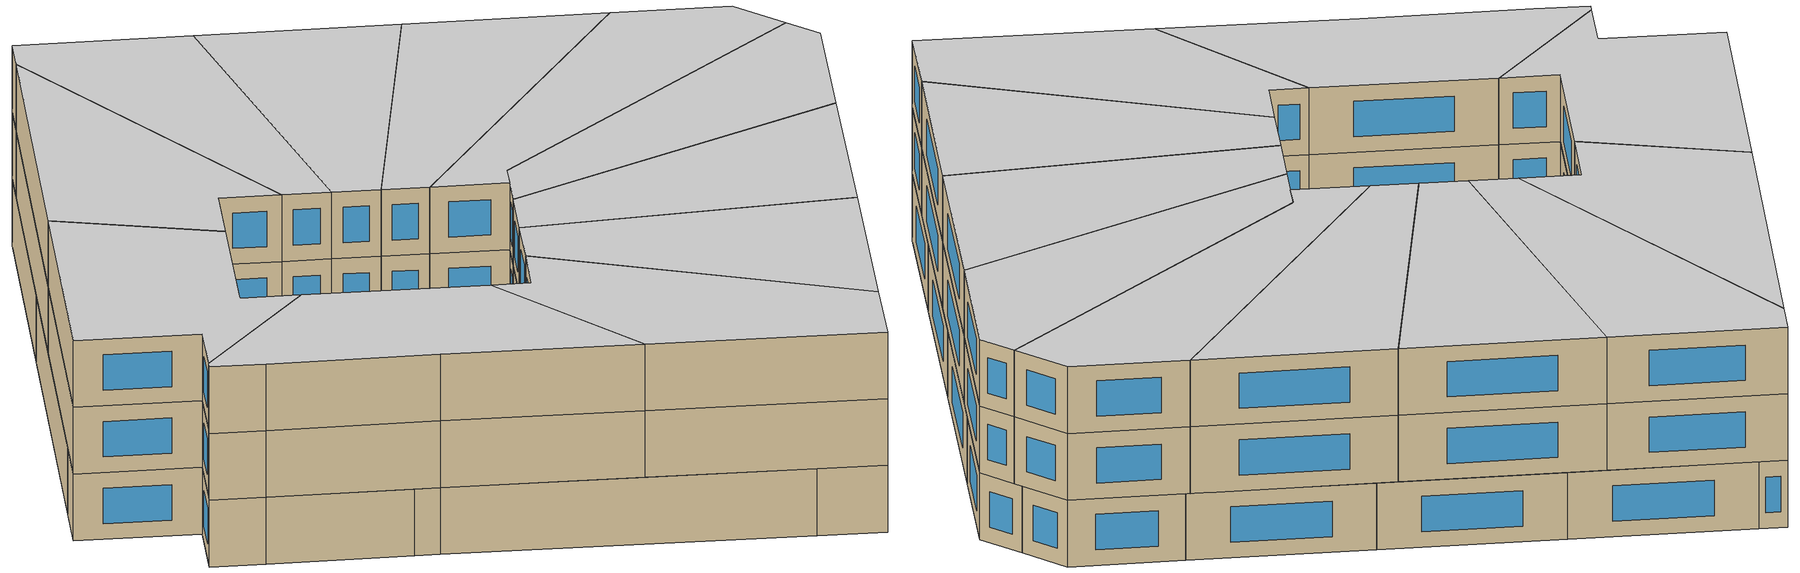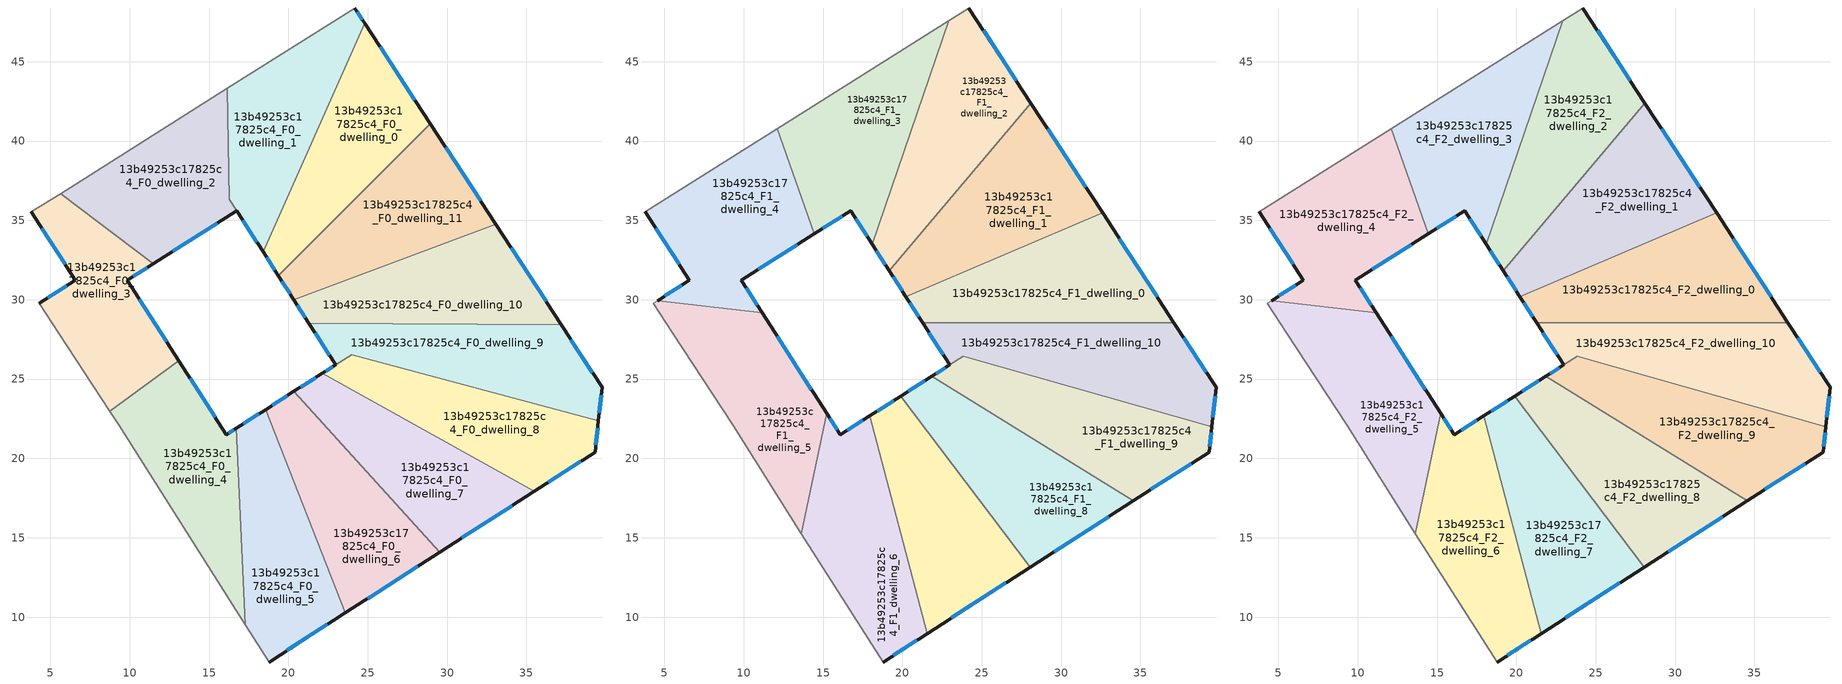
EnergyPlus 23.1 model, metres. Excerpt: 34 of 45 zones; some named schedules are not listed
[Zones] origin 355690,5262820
13b49253c17825c4_F0_dwelling_0
 floor ground (EU_floor_Construction): 24.82,47.43 28.95,41.09 19.37,31.51 18.4,33.02 z0
 wall outside (EU_wall_Construction): 18.4,33.02 19.37,31.51 / 28.95,41.09 24.82,47.43 z0:3
 wall to 13b49253c17825c4_F0_dwelling_1 (EU_wall_Construction): 24.82,47.43 18.4,33.02 z0:3
 wall to 13b49253c17825c4_F0_dwelling_11 (EU_wall_Construction): 19.37,31.51 28.95,41.09 z0:3
 window (EU_Window_Construction): 18.63,32.67 19.14,31.87 / 27.98,42.58 25.79,45.94 z0.7:2.3
13b49253c17825c4_F0_dwelling_1
 floor ground (EU_floor_Construction): 24.2,48.38 24.82,47.43 18.4,33.02 16.28,36.32 16.16,43.32 z0
 wall outside (EU_wall_Construction): 24.82,47.43 24.2,48.38 / 16.74,35.61 18.4,33.02 z0:3
 wall adiabatic (EU_wall_Construction): 24.2,48.38 16.16,43.32 z0:3
 wall to 13b49253c17825c4_F0_dwelling_2 (EU_wall_Construction): 16.16,43.32 16.28,36.32 16.74,35.61 z0:3
 window (EU_Window_Construction): 24.67,47.65 24.34,48.16 / 17.13,35 18.01,33.63 z0.7:2.3
13b49253c17825c4_F0_dwelling_10
 floor ground (EU_floor_Construction): 33.08,34.75 37.21,28.41 21.29,28.52 20.33,30.01 z0
 wall outside (EU_wall_Construction): 20.33,30.01 21.29,28.52 / 37.21,28.41 33.08,34.75 z0:3
 wall to 13b49253c17825c4_F0_dwelling_11 (EU_wall_Construction): 33.08,34.75 20.33,30.01 z0:3
 wall to 13b49253c17825c4_F0_dwelling_9 (EU_wall_Construction): 21.29,28.52 37.21,28.41 z0:3
 window (EU_Window_Construction): 20.56,29.66 21.07,28.87 / 36.24,29.9 34.05,33.26 z0.7:2.3
13b49253c17825c4_F0_dwelling_11
 floor ground (EU_floor_Construction): 28.95,41.09 33.08,34.75 20.33,30.01 19.37,31.51 z0
 wall outside (EU_wall_Construction): 19.37,31.51 20.33,30.01 / 33.08,34.75 28.95,41.09 z0:3
 window (EU_Window_Construction): 19.6,31.16 20.11,30.36 / 32.11,36.24 29.92,39.6 z0.7:2.3
13b49253c17825c4_F0_dwelling_2
 floor ground (EU_floor_Construction): 16.16,43.32 16.28,36.32 16.74,35.61 11.49,32.27 5.65,36.69 z0
 wall outside (EU_wall_Construction): 11.49,32.27 16.74,35.61 z0:3
 wall to 13b49253c17825c4_F0_dwelling_3 (EU_wall_Construction): 5.65,36.69 11.49,32.27 z0:3
 wall adiabatic (EU_wall_Construction): 16.16,43.32 5.65,36.69 z0:3
 window (EU_Window_Construction): 12.73,33.06 15.51,34.83 z0.7:2.3
13b49253c17825c4_F0_dwelling_3
 floor ground (EU_floor_Construction): 11.49,32.27 9.85,31.22 13.1,26.15 8.74,22.96 5.52,27.88 4.31,29.78 6.58,31.22 3.81,35.53 5.65,36.69 z0
 wall outside (EU_wall_Construction): 3.81,35.53 6.58,31.22 4.31,29.78 / 13.1,26.15 9.85,31.22 11.49,32.27 z0:3
 wall adiabatic (EU_wall_Construction): 5.65,36.69 3.81,35.53 / 4.31,29.78 5.52,27.88 8.74,22.96 z0:3
 wall to 13b49253c17825c4_F0_dwelling_4 (EU_wall_Construction): 8.74,22.96 13.1,26.15 z0:3
 window (EU_Window_Construction): 4.46,34.52 5.93,32.24 / 10.23,31.47 11.11,32.02 / 12.34,27.34 10.61,30.03 / 6.04,30.89 4.84,30.12 z0.7:2.3
13b49253c17825c4_F0_dwelling_4
 floor ground (EU_floor_Construction): 13.1,26.15 16.09,21.49 16.72,21.9 17.29,9.51 9.3,22.11 8.74,22.96 z0
 wall outside (EU_wall_Construction): 16.72,21.9 16.09,21.49 13.1,26.15 z0:3
 wall to 13b49253c17825c4_F0_dwelling_5 (EU_wall_Construction): 17.29,9.51 16.72,21.9 z0:3
 wall adiabatic (EU_wall_Construction): 8.74,22.96 9.3,22.11 17.29,9.51 z0:3
 window (EU_Window_Construction): 15.39,22.59 13.8,25.05 / 16.57,21.8 16.24,21.59 z0.7:2.3
13b49253c17825c4_F0_dwelling_5
 floor ground (EU_floor_Construction): 18.57,23.08 23.6,10.27 18.78,7.17 17.29,9.51 16.72,21.9 z0
 wall outside (EU_wall_Construction): 18.57,23.08 16.72,21.9 / 18.78,7.17 23.6,10.27 z0:3
 wall to 13b49253c17825c4_F0_dwelling_6 (EU_wall_Construction): 23.6,10.27 18.57,23.08 z0:3
 wall adiabatic (EU_wall_Construction): 17.29,9.51 18.78,7.17 z0:3
 window (EU_Window_Construction): 18.13,22.8 17.15,22.17 / 19.91,7.9 22.46,9.55 z0.7:2.3
13b49253c17825c4_F0_dwelling_6
 floor ground (EU_floor_Construction): 20.35,24.22 29.54,14.1 23.6,10.27 18.57,23.08 z0
 wall outside (EU_wall_Construction): 20.35,24.22 18.57,23.08 / 23.6,10.27 29.54,14.1 z0:3
 wall to 13b49253c17825c4_F0_dwelling_7 (EU_wall_Construction): 29.54,14.1 20.35,24.22 z0:3
 window (EU_Window_Construction): 19.93,23.95 18.98,23.34 / 24.99,11.17 28.14,13.2 z0.7:2.3
13b49253c17825c4_F0_dwelling_7
 floor ground (EU_floor_Construction): 35.49,17.93 29.54,14.1 20.35,24.22 22.15,25.36 z0
 wall outside (EU_wall_Construction): 22.15,25.36 20.35,24.22 / 29.54,14.1 35.49,17.93 z0:3
 wall to 13b49253c17825c4_F0_dwelling_8 (EU_wall_Construction): 35.49,17.93 22.15,25.36 z0:3
 window (EU_Window_Construction): 21.72,25.09 20.77,24.49 / 30.94,15 34.09,17.03 z0.7:2.3
13b49253c17825c4_F0_dwelling_8
 floor ground (EU_floor_Construction): 39.53,22.38 39.32,20.4 35.49,17.93 22.15,25.36 22.98,25.9 23.98,26.53 z0
 wall outside (EU_wall_Construction): 35.49,17.93 39.32,20.4 39.53,22.38 / 22.98,25.9 22.15,25.36 z0:3
 wall to 13b49253c17825c4_F0_dwelling_9 (EU_wall_Construction): 23.98,26.53 22.98,25.9 / 39.53,22.38 23.99,26.53 z0:3
 window (EU_Window_Construction): 39.37,20.86 39.48,21.92 / 36.39,18.51 38.42,19.82 / 22.78,25.77 22.34,25.49 z0.7:2.3
13b49253c17825c4_F0_dwelling_9
 floor ground (EU_floor_Construction): 37.21,28.41 39.76,24.49 39.53,22.38 23.98,26.53 22.98,25.9 21.29,28.52 z0
 wall outside (EU_wall_Construction): 21.29,28.52 22.98,25.9 / 39.53,22.38 39.76,24.49 37.21,28.41 z0:3
 window (EU_Window_Construction): 21.69,27.9 22.58,26.51 / 39.16,25.41 37.81,27.49 / 39.59,22.88 39.71,23.99 z0.7:2.3
13b49253c17825c4_F1_dwelling_0
 floor to 13b49253c17825c4_F0_dwelling_10 (EU_floor_Construction): 33.08,34.75 37.11,28.55 21.27,28.55 20.33,30.01 z3
 floor to 13b49253c17825c4_F0_dwelling_11 (EU_floor_Construction): 32.61,35.47 33.08,34.75 20.33,30.01 20.22,30.18 z3
 wall outside (EU_wall_Construction): 20.22,30.18 21.27,28.55 / 37.11,28.55 32.61,35.47 z3:6
 wall to 13b49253c17825c4_F1_dwelling_1 (EU_wall_Construction): 32.61,35.47 20.22,30.18 z3:6
 wall to 13b49253c17825c4_F1_dwelling_10 (EU_wall_Construction): 21.27,28.55 37.11,28.55 z3:6
 window (EU_Window_Construction): 20.47,29.8 21.02,28.94 / 36.06,30.18 33.67,33.84 z3.7:5.3
13b49253c17825c4_F1_dwelling_1
 floor to 13b49253c17825c4_F0_dwelling_11 (EU_floor_Construction): 28.95,41.09 32.61,35.47 20.22,30.18 19.37,31.51 z3
 floor to 13b49253c17825c4_F0_dwelling_0 (EU_floor_Construction): 28.1,42.38 28.95,41.09 19.37,31.51 19.17,31.82 z3
 wall outside (EU_wall_Construction): 19.17,31.82 20.22,30.18 / 32.61,35.47 28.1,42.38 z3:6
 wall to 13b49253c17825c4_F1_dwelling_2 (EU_wall_Construction): 28.1,42.38 19.17,31.82 z3:6
 window (EU_Window_Construction): 19.42,31.43 19.98,30.57 / 31.55,37.09 29.16,40.76 z3.7:5.3
13b49253c17825c4_F1_dwelling_10
 floor to 13b49253c17825c4_F0_dwelling_9 (EU_floor_Construction): 37.21,28.41 39.76,24.49 39.53,22.38 23.98,26.53 22.98,25.9 21.29,28.52 z3
 floor to 13b49253c17825c4_F0_dwelling_10 (EU_floor_Construction): 37.11,28.55 37.21,28.41 21.29,28.52 21.27,28.55 z3
 floor to 13b49253c17825c4_F0_dwelling_8 (EU_floor_Construction): 39.53,22.38 39.49,22 23.85,26.44 23.99,26.53 z3
 wall outside (EU_wall_Construction): 21.27,28.55 22.98,25.89 / 39.49,22 39.76,24.49 37.11,28.55 z3:6
 wall to 13b49253c17825c4_F1_dwelling_9 (EU_wall_Construction): 22.98,25.89 23.84,26.45 / 23.84,26.44 39.49,22 z3:6
 window (EU_Window_Construction): 21.67,27.93 22.58,26.52 / 39.14,25.44 37.74,27.6 / 39.56,22.58 39.7,23.9 z3.7:5.3
13b49253c17825c4_F1_dwelling_2
 floor to 13b49253c17825c4_F0_dwelling_0 (EU_floor_Construction): 24.82,47.43 28.1,42.38 19.17,31.82 18.4,33.02 z3
 floor to 13b49253c17825c4_F0_dwelling_1 (EU_floor_Construction): 24.2,48.38 24.82,47.43 18.4,33.02 18.1,33.49 22.91,47.57 z3
 wall outside (EU_wall_Construction): 18.1,33.49 19.17,31.82 / 28.1,42.38 24.2,48.38 z3:6
 wall to 13b49253c17825c4_F1_dwelling_3 (EU_wall_Construction): 22.91,47.57 18.1,33.49 z3:6
 wall adiabatic (EU_wall_Construction): 24.2,48.38 22.91,47.57 z3:6
 window (EU_Window_Construction): 18.35,33.1 18.92,32.21 / 27.19,43.79 25.11,46.97 z3.7:5.3
13b49253c17825c4_F1_dwelling_3
 floor to 13b49253c17825c4_F0_dwelling_1 (EU_floor_Construction): 22.91,47.57 18.1,33.49 16.28,36.32 16.16,43.32 z3
 floor to 13b49253c17825c4_F0_dwelling_2 (EU_floor_Construction): 16.16,43.32 16.28,36.32 16.74,35.61 14.44,34.15 12.11,40.76 z3
 wall outside (EU_wall_Construction): 14.44,34.15 16.74,35.61 18.1,33.49 z3:6
 wall to 13b49253c17825c4_F1_dwelling_4 (EU_wall_Construction): 12.1,40.76 14.44,34.15 z3:6
 wall adiabatic (EU_wall_Construction): 22.91,47.57 12.1,40.76 z3:6
 window (EU_Window_Construction): 17.06,35.11 17.78,33.99 / 14.98,34.49 16.2,35.27 z3.7:5.3
13b49253c17825c4_F1_dwelling_4
 floor to 13b49253c17825c4_F0_dwelling_2 (EU_floor_Construction): 12.1,40.76 14.44,34.15 11.49,32.27 5.65,36.69 z3
 floor to 13b49253c17825c4_F0_dwelling_3 (EU_floor_Construction): 11.49,32.27 9.85,31.22 11.16,29.17 4.57,29.94 6.58,31.22 3.81,35.53 5.65,36.69 z3
 wall outside (EU_wall_Construction): 11.16,29.17 9.85,31.22 14.44,34.15 / 3.81,35.53 6.58,31.22 4.57,29.94 z3:6
 wall adiabatic (EU_wall_Construction): 12.1,40.76 3.81,35.53 z3:6
 wall to 13b49253c17825c4_F1_dwelling_5 (EU_wall_Construction): 4.57,29.94 11.16,29.17 z3:6
 window (EU_Window_Construction): 10.93,31.91 13.36,33.46 / 10.85,29.65 10.16,30.74 / 6.11,30.92 5.04,30.24 / 4.46,34.52 5.93,32.24 z3.7:5.3
13b49253c17825c4_F1_dwelling_5
 floor to 13b49253c17825c4_F0_dwelling_3 (EU_floor_Construction): 11.16,29.17 13.1,26.15 8.74,22.97 5.52,27.88 4.31,29.78 4.57,29.94 z3
 floor to 13b49253c17825c4_F0_dwelling_4 (EU_floor_Construction): 13.1,26.15 15.22,22.85 13.64,15.27 9.3,22.11 8.74,22.97 z3
 wall outside (EU_wall_Construction): 15.22,22.85 11.16,29.17 z3:6
 wall to 13b49253c17825c4_F1_dwelling_6 (EU_wall_Construction): 13.64,15.27 15.22,22.85 z3:6
 wall adiabatic (EU_wall_Construction): 4.57,29.94 4.31,29.78 5.52,27.88 9.3,22.11 13.64,15.27 z3:6
 window (EU_Window_Construction): 14.27,24.33 12.12,27.69 z3.7:5.3
13b49253c17825c4_F1_dwelling_6
 floor to 13b49253c17825c4_F0_dwelling_4 (EU_floor_Construction): 16.72,21.9 17.29,9.51 13.64,15.27 15.22,22.85 16.09,21.49 z3
 floor to 13b49253c17825c4_F0_dwelling_5 (EU_floor_Construction): 17.96,22.69 21.57,8.97 18.78,7.17 17.29,9.51 16.72,21.9 z3
 wall outside (EU_wall_Construction): 17.96,22.69 16.09,21.49 15.22,22.85 / 18.78,7.17 21.57,8.97 z3:6
 wall to 13b49253c17825c4_F1_dwelling_7 (EU_wall_Construction): 21.57,8.97 17.96,22.69 z3:6
 wall adiabatic (EU_wall_Construction): 13.64,15.27 18.78,7.17 z3:6
 window (EU_Window_Construction): 15.88,21.81 15.42,22.53 / 17.52,22.41 16.53,21.77 / 19.43,7.59 20.91,8.54 z3.7:5.3
13b49253c17825c4_F1_dwelling_7
 floor to 13b49253c17825c4_F0_dwelling_6 (EU_floor_Construction): 19.9,23.93 28.05,13.14 23.6,10.27 18.57,23.08 z3
 floor to 13b49253c17825c4_F0_dwelling_5 (EU_floor_Construction): 18.57,23.08 23.6,10.27 21.57,8.97 17.96,22.69 z3
 wall outside (EU_wall_Construction): 19.9,23.93 17.96,22.69 / 21.57,8.97 28.05,13.14 z3:6
 wall to 13b49253c17825c4_F1_dwelling_8 (EU_wall_Construction): 28.05,13.14 19.9,23.93 z3:6
 window (EU_Window_Construction): 19.45,23.64 18.41,22.98 / 23.09,9.95 26.53,12.16 z3.7:5.3
13b49253c17825c4_F1_dwelling_8
 floor to 13b49253c17825c4_F0_dwelling_7 (EU_floor_Construction): 34.54,17.32 29.54,14.1 20.35,24.22 21.86,25.18 z3
 floor to 13b49253c17825c4_F0_dwelling_6 (EU_floor_Construction): 20.35,24.22 29.54,14.1 28.05,13.14 19.9,23.93 z3
 wall outside (EU_wall_Construction): 21.86,25.18 19.9,23.93 / 28.05,13.14 34.54,17.32 z3:6
 wall to 13b49253c17825c4_F1_dwelling_9 (EU_wall_Construction): 34.54,17.32 21.86,25.18 z3:6
 window (EU_Window_Construction): 21.4,24.89 20.36,24.22 / 29.57,14.12 33.02,16.34 z3.7:5.3
13b49253c17825c4_F1_dwelling_9
 floor to 13b49253c17825c4_F0_dwelling_7 (EU_floor_Construction): 35.49,17.93 34.54,17.32 21.86,25.18 22.15,25.36 z3
 floor to 13b49253c17825c4_F0_dwelling_8 (EU_floor_Construction): 39.49,22 39.32,20.4 35.49,17.93 22.15,25.36 22.17,25.38 22.97,25.89 23.72,26.37 23.84,26.44 z3
 wall outside (EU_wall_Construction): 34.54,17.32 39.32,20.4 39.49,22 / 22.97,25.89 21.86,25.18 z3:6
 window (EU_Window_Construction): 39.36,20.77 39.45,21.62 / 35.66,18.04 38.2,19.67 / 22.71,25.72 22.12,25.35 z3.7:5.3
13b49253c17825c4_F2_dwelling_0
 floor to 13b49253c17825c4_F1_dwelling_0 (EU_floor_Construction): 32.61,35.47 37.11,28.55 21.27,28.55 20.22,30.18 z6
 wall outside (EU_wall_Construction): 20.22,30.18 21.27,28.55 / 37.11,28.55 32.61,35.47 z6:9
 wall to 13b49253c17825c4_F2_dwelling_1 (EU_wall_Construction): 32.61,35.47 20.22,30.18 z6:9
 wall to 13b49253c17825c4_F2_dwelling_10 (EU_wall_Construction): 21.27,28.55 37.11,28.55 z6:9
 window (EU_Window_Construction): 20.47,29.8 21.02,28.94 / 36.06,30.18 33.67,33.84 z6.7:8.3
 ceiling to 13b49253c17825c4_F3_dwelling_0 (EU_floor_Construction): 37.11,28.55 32.61,35.47 20.22,30.18 21.27,28.55 z9
13b49253c17825c4_F2_dwelling_1
 floor to 13b49253c17825c4_F1_dwelling_1 (EU_floor_Construction): 28.1,42.38 32.61,35.47 20.22,30.18 19.17,31.82 z6
 wall outside (EU_wall_Construction): 19.17,31.82 20.22,30.18 / 32.61,35.47 28.1,42.38 z6:9
 wall to 13b49253c17825c4_F2_dwelling_2 (EU_wall_Construction): 28.1,42.38 19.17,31.82 z6:9
 window (EU_Window_Construction): 19.42,31.43 19.98,30.57 / 31.55,37.09 29.16,40.76 z6.7:8.3
 ceiling to 13b49253c17825c4_F3_dwelling_1 (EU_floor_Construction): 32.61,35.47 28.1,42.38 19.17,31.82 20.22,30.18 z9
13b49253c17825c4_F2_dwelling_10
 floor to 13b49253c17825c4_F1_dwelling_10 (EU_floor_Construction): 37.11,28.55 39.76,24.49 39.49,22 23.84,26.45 22.98,25.89 21.27,28.55 z6
 wall outside (EU_wall_Construction): 21.27,28.55 22.98,25.89 / 39.49,22 39.76,24.49 37.11,28.55 z6:9
 wall to 13b49253c17825c4_F2_dwelling_9 (EU_wall_Construction): 22.98,25.89 23.84,26.45 / 23.84,26.44 39.49,22 z6:9
 window (EU_Window_Construction): 21.67,27.93 22.58,26.52 / 39.14,25.44 37.74,27.6 / 39.56,22.58 39.7,23.9 z6.7:8.3
 ceiling to 13b49253c17825c4_F3_dwelling_10 (EU_floor_Construction): 39.49,22 39.76,24.49 37.11,28.55 21.27,28.55 22.98,25.89 23.84,26.45 z9
13b49253c17825c4_F2_dwelling_2
 floor to 13b49253c17825c4_F1_dwelling_2 (EU_floor_Construction): 24.2,48.38 28.1,42.38 19.17,31.82 18.1,33.49 22.91,47.57 z6
 wall outside (EU_wall_Construction): 18.1,33.49 19.17,31.82 / 28.1,42.38 24.2,48.38 z6:9
 wall to 13b49253c17825c4_F2_dwelling_3 (EU_wall_Construction): 22.91,47.57 18.1,33.49 z6:9
 wall adiabatic (EU_wall_Construction): 24.2,48.38 22.91,47.57 z6:9
 window (EU_Window_Construction): 18.35,33.1 18.92,32.21 / 27.19,43.79 25.11,46.97 z6.7:8.3
 ceiling to 13b49253c17825c4_F3_dwelling_2 (EU_floor_Construction): 19.17,31.82 28.1,42.38 24.2,48.38 22.91,47.57 18.1,33.49 z9
13b49253c17825c4_F2_dwelling_3
 floor to 13b49253c17825c4_F1_dwelling_3 (EU_floor_Construction): 22.91,47.57 18.1,33.49 16.74,35.61 14.44,34.15 12.1,40.76 z6
 wall outside (EU_wall_Construction): 14.44,34.15 16.74,35.61 18.1,33.49 z6:9
 wall to 13b49253c17825c4_F2_dwelling_4 (EU_wall_Construction): 12.1,40.76 14.44,34.15 z6:9
 wall adiabatic (EU_wall_Construction): 22.91,47.57 12.1,40.76 z6:9
 window (EU_Window_Construction): 17.06,35.11 17.78,33.99 / 14.98,34.49 16.2,35.27 z6.7:8.3
 ceiling to 13b49253c17825c4_F3_dwelling_3 (EU_floor_Construction): 18.1,33.49 22.91,47.57 12.1,40.76 14.44,34.15 16.74,35.61 z9
13b49253c17825c4_F2_dwelling_4
 floor to 13b49253c17825c4_F1_dwelling_4 (EU_floor_Construction): 12.1,40.76 14.44,34.15 9.85,31.22 11.16,29.17 4.57,29.94 6.58,31.22 3.81,35.53 z6
 wall outside (EU_wall_Construction): 11.16,29.17 9.85,31.22 14.44,34.15 / 3.81,35.53 6.58,31.22 4.57,29.94 z6:9
 wall adiabatic (EU_wall_Construction): 12.1,40.76 3.81,35.53 z6:9
 wall to 13b49253c17825c4_F2_dwelling_5 (EU_wall_Construction): 4.57,29.94 11.16,29.17 z6:9
 window (EU_Window_Construction): 10.93,31.91 13.36,33.46 / 10.85,29.65 10.16,30.74 / 6.11,30.92 5.04,30.24 / 4.46,34.52 5.93,32.24 z6.7:8.3
 ceiling to 13b49253c17825c4_F3_dwelling_4 (EU_floor_Construction): 11.16,29.17 9.85,31.22 14.44,34.15 12.1,40.76 3.81,35.53 6.58,31.22 4.57,29.94 z9
13b49253c17825c4_F2_dwelling_5
 floor to 13b49253c17825c4_F1_dwelling_5 (EU_floor_Construction): 11.16,29.17 15.22,22.85 13.64,15.27 9.3,22.11 5.52,27.88 4.31,29.78 4.57,29.94 z6
 wall outside (EU_wall_Construction): 15.22,22.85 11.16,29.17 z6:9
 wall to 13b49253c17825c4_F2_dwelling_6 (EU_wall_Construction): 13.64,15.27 15.22,22.85 z6:9
 wall adiabatic (EU_wall_Construction): 4.57,29.94 4.31,29.78 5.52,27.88 9.3,22.11 13.64,15.27 z6:9
 window (EU_Window_Construction): 14.27,24.33 12.12,27.69 z6.7:8.3
 ceiling to 13b49253c17825c4_F3_dwelling_5 (EU_floor_Construction): 13.64,15.27 15.22,22.85 11.16,29.17 4.57,29.94 4.31,29.78 5.52,27.88 9.3,22.11 z9
13b49253c17825c4_F2_dwelling_6
 floor to 13b49253c17825c4_F1_dwelling_6 (EU_floor_Construction): 17.96,22.69 21.57,8.97 18.78,7.17 13.64,15.27 15.22,22.85 16.09,21.49 z6
 wall outside (EU_wall_Construction): 17.96,22.69 16.09,21.49 15.22,22.85 / 18.78,7.17 21.57,8.97 z6:9
 wall to 13b49253c17825c4_F2_dwelling_7 (EU_wall_Construction): 21.57,8.97 17.96,22.69 z6:9
 wall adiabatic (EU_wall_Construction): 13.64,15.27 18.78,7.17 z6:9
 window (EU_Window_Construction): 15.88,21.81 15.42,22.53 / 17.52,22.41 16.53,21.77 / 19.43,7.59 20.91,8.54 z6.7:8.3
 ceiling to 13b49253c17825c4_F3_dwelling_6 (EU_floor_Construction): 21.57,8.97 17.96,22.69 16.09,21.49 15.22,22.85 13.64,15.27 18.78,7.17 z9
13b49253c17825c4_F2_dwelling_7
 floor to 13b49253c17825c4_F1_dwelling_7 (EU_floor_Construction): 19.9,23.93 28.05,13.14 21.57,8.97 17.96,22.69 z6
 wall outside (EU_wall_Construction): 19.9,23.93 17.96,22.69 / 21.57,8.97 28.05,13.14 z6:9
 wall to 13b49253c17825c4_F2_dwelling_8 (EU_wall_Construction): 28.05,13.14 19.9,23.93 z6:9
 window (EU_Window_Construction): 19.45,23.64 18.41,22.98 / 23.09,9.95 26.53,12.16 z6.7:8.3
 ceiling to 13b49253c17825c4_F3_dwelling_7 (EU_floor_Construction): 28.05,13.14 19.9,23.93 17.96,22.69 21.57,8.97 z9
13b49253c17825c4_F2_dwelling_8
 floor to 13b49253c17825c4_F1_dwelling_8 (EU_floor_Construction): 34.54,17.32 28.05,13.14 19.9,23.93 21.86,25.18 z6
 wall outside (EU_wall_Construction): 21.86,25.18 19.9,23.93 / 28.05,13.14 34.54,17.32 z6:9
 wall to 13b49253c17825c4_F2_dwelling_9 (EU_wall_Construction): 34.54,17.32 21.86,25.18 z6:9
 window (EU_Window_Construction): 21.4,24.89 20.36,24.22 / 29.57,14.12 33.02,16.34 z6.7:8.3
 ceiling to 13b49253c17825c4_F3_dwelling_8 (EU_floor_Construction): 34.54,17.32 21.86,25.18 19.9,23.93 28.05,13.14 z9
13b49253c17825c4_F2_dwelling_9
 floor to 13b49253c17825c4_F1_dwelling_9 (EU_floor_Construction): 39.49,22 39.32,20.4 34.54,17.32 21.86,25.18 22.98,25.89 23.84,26.44 z6
 wall outside (EU_wall_Construction): 34.54,17.32 39.32,20.4 39.49,22 / 22.97,25.89 21.86,25.18 z6:9
 window (EU_Window_Construction): 39.36,20.77 39.45,21.62 / 35.66,18.04 38.2,19.67 / 22.71,25.72 22.12,25.35 z6.7:8.3
 ceiling to 13b49253c17825c4_F3_dwelling_9 (EU_floor_Construction): 39.32,20.4 39.49,22 23.84,26.44 22.98,25.89 21.86,25.18 34.54,17.32 z9
[Building]
EU S2 Campaign: North Axis=0; Terrain=City; Solar Distribution=FullExterior
[Site:Location]
Budapest.Ferenc.Liszt.Intl.AP: Latitude=47.437; Longitude=19.256; Time Zone=1; Elevation=185
[SizingPeriod:WeatherFileDays]
AnnualSizingPeriod: Begin Month=1; Begin Day of Month=1; End Month=12; End Day of Month=31; Day of Week for Start Day=Monday; Use Weather File Daylight Saving Period=No; Use Weather File Rain and Snow Indicators=No
[MATERIAL]
EU_InternalMass_Material: Roughness=MediumRough; Thickness=0.1; Conductivity=1; Density=1800; Specific Heat=900; Thermal Absorptance=0.9; Solar Absorptance=0.7; Visible Absorptance=0.7
[MATERIAL:NOMASS] Roughness=MediumRough; Thermal Absorptance=0.9; Solar Absorptance=0.7; Visible Absorptance=0.7
Name | Thermal Resistance
EU_wall_NoMass | 0.832559
EU_floor_NoMass | 0.872794
[WINDOWMATERIAL:SIMPLEGLAZINGSYSTEM]
EU_Window_SimpleGlazing: UFactor=2.79869; Solar Heat Gain Coefficient=0.75; Visible Transmittance=0.75
[CONSTRUCTION]
EU_wall_Construction: EU_wall_NoMass
EU_floor_Construction: EU_floor_NoMass
EU_Window_Construction: EU_Window_SimpleGlazing
EU_InternalMass_Construction: EU_InternalMass_Material
[ZONE] Type=1; Multiplier=1; Ceiling Height=autocalculate; Floor Area=autocalculate; Part of Total Floor Area=Yes
Name | Volume
13b49253c17825c4_F0_dwelling_0 | 185.927
13b49253c17825c4_F1_dwelling_0; 13b49253c17825c4_F2_dwelling_0; 13b49253c17825c4_F1_dwelling_7; 13b49253c17825c4_F2_dwelling_7 | 202.811
13b49253c17825c4_F0_dwelling_1 | 185.258
13b49253c17825c4_F1_dwelling_1; 13b49253c17825c4_F2_dwelling_1 | 202.842
13b49253c17825c4_F0_dwelling_10 | 185.922
13b49253c17825c4_F1_dwelling_10; 13b49253c17825c4_F2_dwelling_10 | 204.605
13b49253c17825c4_F0_dwelling_11 | 185.91
13b49253c17825c4_F0_dwelling_2 | 186.583
13b49253c17825c4_F1_dwelling_2; 13b49253c17825c4_F2_dwelling_2 | 202.789
13b49253c17825c4_F0_dwelling_3 | 185.919
13b49253c17825c4_F1_dwelling_3; 13b49253c17825c4_F2_dwelling_3 | 202.84
13b49253c17825c4_F0_dwelling_4 | 185.928
13b49253c17825c4_F1_dwelling_4; 13b49253c17825c4_F2_dwelling_4 | 202.809
13b49253c17825c4_F0_dwelling_5 | 185.916
13b49253c17825c4_F1_dwelling_5; 13b49253c17825c4_F2_dwelling_5 | 202.829
13b49253c17825c4_F0_dwelling_6 | 185.885
13b49253c17825c4_F1_dwelling_6; 13b49253c17825c4_F2_dwelling_6 | 202.822
13b49253c17825c4_F0_dwelling_7 | 185.938
13b49253c17825c4_F0_dwelling_8 | 183.573
13b49253c17825c4_F1_dwelling_8; 13b49253c17825c4_F2_dwelling_8 | 202.82
13b49253c17825c4_F0_dwelling_9 | 188.236
13b49253c17825c4_F1_dwelling_9 | 201.002
13b49253c17825c4_F2_dwelling_9 | 201.003
[INTERNALMASS] Construction=EU_InternalMass_Construction
Name | Zone or ZoneList | Surface Area
13b49253c17825c4_F0_dwelling_0_EU_InternalMass | 13b49253c17825c4_F0_dwelling_0 | 61.9758
13b49253c17825c4_F0_dwelling_1_EU_InternalMass | 13b49253c17825c4_F0_dwelling_1 | 61.7518
13b49253c17825c4_F0_dwelling_2_EU_InternalMass | 13b49253c17825c4_F0_dwelling_2 | 62.1954
13b49253c17825c4_F0_dwelling_3_EU_InternalMass | 13b49253c17825c4_F0_dwelling_3 | 61.9731
13b49253c17825c4_F0_dwelling_4_EU_InternalMass | 13b49253c17825c4_F0_dwelling_4 | 61.9762
13b49253c17825c4_F0_dwelling_5_EU_InternalMass | 13b49253c17825c4_F0_dwelling_5 | 61.9719
13b49253c17825c4_F0_dwelling_6_EU_InternalMass | 13b49253c17825c4_F0_dwelling_6 | 61.9617
13b49253c17825c4_F0_dwelling_7_EU_InternalMass | 13b49253c17825c4_F0_dwelling_7 | 61.9796
13b49253c17825c4_F0_dwelling_8_EU_InternalMass | 13b49253c17825c4_F0_dwelling_8 | 61.1928
13b49253c17825c4_F0_dwelling_9_EU_InternalMass | 13b49253c17825c4_F0_dwelling_9 | 62.7467
13b49253c17825c4_F0_dwelling_10_EU_InternalMass | 13b49253c17825c4_F0_dwelling_10 | 61.9739
13b49253c17825c4_F0_dwelling_11_EU_InternalMass | 13b49253c17825c4_F0_dwelling_11 | 61.9702
13b49253c17825c4_F1_dwelling_0_EU_InternalMass | 13b49253c17825c4_F1_dwelling_0 | 67.6035
13b49253c17825c4_F1_dwelling_1_EU_InternalMass | 13b49253c17825c4_F1_dwelling_1 | 67.6139
13b49253c17825c4_F1_dwelling_2_EU_InternalMass | 13b49253c17825c4_F1_dwelling_2 | 67.5963
13b49253c17825c4_F1_dwelling_3_EU_InternalMass | 13b49253c17825c4_F1_dwelling_3 | 67.6134
13b49253c17825c4_F1_dwelling_4_EU_InternalMass | 13b49253c17825c4_F1_dwelling_4 | 67.6031
13b49253c17825c4_F1_dwelling_5_EU_InternalMass | 13b49253c17825c4_F1_dwelling_5 | 67.6098
13b49253c17825c4_F1_dwelling_6_EU_InternalMass | 13b49253c17825c4_F1_dwelling_6 | 67.6074
13b49253c17825c4_F1_dwelling_7_EU_InternalMass | 13b49253c17825c4_F1_dwelling_7 | 67.6039
13b49253c17825c4_F1_dwelling_8_EU_InternalMass | 13b49253c17825c4_F1_dwelling_8 | 67.6067
13b49253c17825c4_F1_dwelling_9_EU_InternalMass | 13b49253c17825c4_F1_dwelling_9 | 67.003
13b49253c17825c4_F1_dwelling_10_EU_InternalMass | 13b49253c17825c4_F1_dwelling_10 | 68.2014
13b49253c17825c4_F2_dwelling_0_EU_InternalMass | 13b49253c17825c4_F2_dwelling_0 | 67.6035
13b49253c17825c4_F2_dwelling_1_EU_InternalMass | 13b49253c17825c4_F2_dwelling_1 | 67.6139
13b49253c17825c4_F2_dwelling_2_EU_InternalMass | 13b49253c17825c4_F2_dwelling_2 | 67.5963
13b49253c17825c4_F2_dwelling_3_EU_InternalMass | 13b49253c17825c4_F2_dwelling_3 | 67.6134
13b49253c17825c4_F2_dwelling_4_EU_InternalMass | 13b49253c17825c4_F2_dwelling_4 | 67.6031
13b49253c17825c4_F2_dwelling_5_EU_InternalMass | 13b49253c17825c4_F2_dwelling_5 | 67.6098
13b49253c17825c4_F2_dwelling_6_EU_InternalMass | 13b49253c17825c4_F2_dwelling_6 | 67.6074
13b49253c17825c4_F2_dwelling_7_EU_InternalMass | 13b49253c17825c4_F2_dwelling_7 | 67.6039
13b49253c17825c4_F2_dwelling_8_EU_InternalMass | 13b49253c17825c4_F2_dwelling_8 | 67.6067
13b49253c17825c4_F2_dwelling_9_EU_InternalMass | 13b49253c17825c4_F2_dwelling_9 | 67.003
13b49253c17825c4_F2_dwelling_10_EU_InternalMass | 13b49253c17825c4_F2_dwelling_10 | 68.2014
[OTHEREQUIPMENT] Fuel Type=Electricity; Design Level Calculation Method=Watts/Area; Power per Zone Floor Area=1; Fraction Latent=0; Fraction Radiant=0; Fraction Lost=0; Carbon Dioxide Generation Rate=0; EndUse Subcategory=EU_Step8_InternalGains
Name | Zone or ZoneList or Space or SpaceList | Schedule
EU_Step8_InternalGain_13b49253c17825c4_F0_dwelling_0_f000 | 13b49253c17825c4_F0_dwelling_0 | EU_Step8_GainSchedule_13b49253c17825c4_F0_dwelling_0_f000
EU_Step8_InternalGain_13b49253c17825c4_F0_dwelling_1_f000 | 13b49253c17825c4_F0_dwelling_1 | EU_Step8_GainSchedule_13b49253c17825c4_F0_dwelling_1_f000
EU_Step8_InternalGain_13b49253c17825c4_F0_dwelling_2_f000 | 13b49253c17825c4_F0_dwelling_2 | EU_Step8_GainSchedule_13b49253c17825c4_F0_dwelling_2_f000
EU_Step8_InternalGain_13b49253c17825c4_F0_dwelling_3_f000 | 13b49253c17825c4_F0_dwelling_3 | EU_Step8_GainSchedule_13b49253c17825c4_F0_dwelling_3_f000
EU_Step8_InternalGain_13b49253c17825c4_F0_dwelling_4_f000 | 13b49253c17825c4_F0_dwelling_4 | EU_Step8_GainSchedule_13b49253c17825c4_F0_dwelling_4_f000
EU_Step8_InternalGain_13b49253c17825c4_F0_dwelling_5_f000 | 13b49253c17825c4_F0_dwelling_5 | EU_Step8_GainSchedule_13b49253c17825c4_F0_dwelling_5_f000
EU_Step8_InternalGain_13b49253c17825c4_F0_dwelling_6_f000 | 13b49253c17825c4_F0_dwelling_6 | EU_Step8_GainSchedule_13b49253c17825c4_F0_dwelling_6_f000
EU_Step8_InternalGain_13b49253c17825c4_F0_dwelling_7_f000 | 13b49253c17825c4_F0_dwelling_7 | EU_Step8_GainSchedule_13b49253c17825c4_F0_dwelling_7_f000
EU_Step8_InternalGain_13b49253c17825c4_F0_dwelling_8_f000 | 13b49253c17825c4_F0_dwelling_8 | EU_Step8_GainSchedule_13b49253c17825c4_F0_dwelling_8_f000
EU_Step8_InternalGain_13b49253c17825c4_F0_dwelling_9_f000 | 13b49253c17825c4_F0_dwelling_9 | EU_Step8_GainSchedule_13b49253c17825c4_F0_dwelling_9_f000
EU_Step8_InternalGain_13b49253c17825c4_F0_dwelling_10_f000 | 13b49253c17825c4_F0_dwelling_10 | EU_Step8_GainSchedule_13b49253c17825c4_F0_dwelling_10_f000
EU_Step8_InternalGain_13b49253c17825c4_F0_dwelling_11_f000 | 13b49253c17825c4_F0_dwelling_11 | EU_Step8_GainSchedule_13b49253c17825c4_F0_dwelling_11_f000
EU_Step8_InternalGain_13b49253c17825c4_F1_dwelling_0_f000 | 13b49253c17825c4_F1_dwelling_0 | EU_Step8_GainSchedule_13b49253c17825c4_F1_dwelling_0_f000
EU_Step8_InternalGain_13b49253c17825c4_F1_dwelling_1_f000 | 13b49253c17825c4_F1_dwelling_1 | EU_Step8_GainSchedule_13b49253c17825c4_F1_dwelling_1_f000
EU_Step8_InternalGain_13b49253c17825c4_F1_dwelling_2_f000 | 13b49253c17825c4_F1_dwelling_2 | EU_Step8_GainSchedule_13b49253c17825c4_F1_dwelling_2_f000
EU_Step8_InternalGain_13b49253c17825c4_F1_dwelling_3_f000 | 13b49253c17825c4_F1_dwelling_3 | EU_Step8_GainSchedule_13b49253c17825c4_F1_dwelling_3_f000
EU_Step8_InternalGain_13b49253c17825c4_F1_dwelling_4_f000 | 13b49253c17825c4_F1_dwelling_4 | EU_Step8_GainSchedule_13b49253c17825c4_F1_dwelling_4_f000
EU_Step8_InternalGain_13b49253c17825c4_F1_dwelling_5_f000 | 13b49253c17825c4_F1_dwelling_5 | EU_Step8_GainSchedule_13b49253c17825c4_F1_dwelling_5_f000
EU_Step8_InternalGain_13b49253c17825c4_F1_dwelling_6_f000 | 13b49253c17825c4_F1_dwelling_6 | EU_Step8_GainSchedule_13b49253c17825c4_F1_dwelling_6_f000
EU_Step8_InternalGain_13b49253c17825c4_F1_dwelling_7_f000 | 13b49253c17825c4_F1_dwelling_7 | EU_Step8_GainSchedule_13b49253c17825c4_F1_dwelling_7_f000
EU_Step8_InternalGain_13b49253c17825c4_F1_dwelling_8_f000 | 13b49253c17825c4_F1_dwelling_8 | EU_Step8_GainSchedule_13b49253c17825c4_F1_dwelling_8_f000
EU_Step8_InternalGain_13b49253c17825c4_F1_dwelling_9_f000 | 13b49253c17825c4_F1_dwelling_9 | EU_Step8_GainSchedule_13b49253c17825c4_F1_dwelling_9_f000
EU_Step8_InternalGain_13b49253c17825c4_F1_dwelling_10_f000 | 13b49253c17825c4_F1_dwelling_10 | EU_Step8_GainSchedule_13b49253c17825c4_F1_dwelling_10_f000
EU_Step8_InternalGain_13b49253c17825c4_F2_dwelling_0_f000 | 13b49253c17825c4_F2_dwelling_0 | EU_Step8_GainSchedule_13b49253c17825c4_F2_dwelling_0_f000
EU_Step8_InternalGain_13b49253c17825c4_F2_dwelling_1_f000 | 13b49253c17825c4_F2_dwelling_1 | EU_Step8_GainSchedule_13b49253c17825c4_F2_dwelling_1_f000
EU_Step8_InternalGain_13b49253c17825c4_F2_dwelling_2_f000 | 13b49253c17825c4_F2_dwelling_2 | EU_Step8_GainSchedule_13b49253c17825c4_F2_dwelling_2_f000
EU_Step8_InternalGain_13b49253c17825c4_F2_dwelling_3_f000 | 13b49253c17825c4_F2_dwelling_3 | EU_Step8_GainSchedule_13b49253c17825c4_F2_dwelling_3_f000
EU_Step8_InternalGain_13b49253c17825c4_F2_dwelling_4_f000 | 13b49253c17825c4_F2_dwelling_4 | EU_Step8_GainSchedule_13b49253c17825c4_F2_dwelling_4_f000
EU_Step8_InternalGain_13b49253c17825c4_F2_dwelling_5_f000 | 13b49253c17825c4_F2_dwelling_5 | EU_Step8_GainSchedule_13b49253c17825c4_F2_dwelling_5_f000
EU_Step8_InternalGain_13b49253c17825c4_F2_dwelling_6_f000 | 13b49253c17825c4_F2_dwelling_6 | EU_Step8_GainSchedule_13b49253c17825c4_F2_dwelling_6_f000
EU_Step8_InternalGain_13b49253c17825c4_F2_dwelling_7_f000 | 13b49253c17825c4_F2_dwelling_7 | EU_Step8_GainSchedule_13b49253c17825c4_F2_dwelling_7_f000
EU_Step8_InternalGain_13b49253c17825c4_F2_dwelling_8_f000 | 13b49253c17825c4_F2_dwelling_8 | EU_Step8_GainSchedule_13b49253c17825c4_F2_dwelling_8_f000
EU_Step8_InternalGain_13b49253c17825c4_F2_dwelling_9_f000 | 13b49253c17825c4_F2_dwelling_9 | EU_Step8_GainSchedule_13b49253c17825c4_F2_dwelling_9_f000
EU_Step8_InternalGain_13b49253c17825c4_F2_dwelling_10_f000 | 13b49253c17825c4_F2_dwelling_10 | EU_Step8_GainSchedule_13b49253c17825c4_F2_dwelling_10_f000
[ZONEVENTILATION:DESIGNFLOWRATE] Schedule=EU_AlwaysOn; Design Flow Rate Calculation Method=AirChanges/Hour; Air Changes per Hour=0.475469; Ventilation Type=Natural; Fan Pressure Rise=0; Fan Total Efficiency=1; Constant Term Coefficient=1; Temperature Term Coefficient=0; Velocity Term Coefficient=0; Velocity Squared Term Coefficient=0; Minimum Indoor Temperature=-100; Maximum Indoor Temperature=100; Delta Temperature=-100; Minimum Outdoor Temperature=-100; Maximum Outdoor Temperature=100; Maximum Wind Speed=40
Name | Zone or ZoneList or Space or SpaceList
EU_ConstantAir_13b49253c17825c4_F0_dwelling_0 | 13b49253c17825c4_F0_dwelling_0
EU_ConstantAir_13b49253c17825c4_F0_dwelling_1 | 13b49253c17825c4_F0_dwelling_1
EU_ConstantAir_13b49253c17825c4_F0_dwelling_2 | 13b49253c17825c4_F0_dwelling_2
EU_ConstantAir_13b49253c17825c4_F0_dwelling_3 | 13b49253c17825c4_F0_dwelling_3
EU_ConstantAir_13b49253c17825c4_F0_dwelling_4 | 13b49253c17825c4_F0_dwelling_4
EU_ConstantAir_13b49253c17825c4_F0_dwelling_5 | 13b49253c17825c4_F0_dwelling_5
EU_ConstantAir_13b49253c17825c4_F0_dwelling_6 | 13b49253c17825c4_F0_dwelling_6
EU_ConstantAir_13b49253c17825c4_F0_dwelling_7 | 13b49253c17825c4_F0_dwelling_7
EU_ConstantAir_13b49253c17825c4_F0_dwelling_8 | 13b49253c17825c4_F0_dwelling_8
EU_ConstantAir_13b49253c17825c4_F0_dwelling_9 | 13b49253c17825c4_F0_dwelling_9
EU_ConstantAir_13b49253c17825c4_F0_dwelling_10 | 13b49253c17825c4_F0_dwelling_10
EU_ConstantAir_13b49253c17825c4_F0_dwelling_11 | 13b49253c17825c4_F0_dwelling_11
EU_ConstantAir_13b49253c17825c4_F1_dwelling_0 | 13b49253c17825c4_F1_dwelling_0
EU_ConstantAir_13b49253c17825c4_F1_dwelling_1 | 13b49253c17825c4_F1_dwelling_1
EU_ConstantAir_13b49253c17825c4_F1_dwelling_2 | 13b49253c17825c4_F1_dwelling_2
EU_ConstantAir_13b49253c17825c4_F1_dwelling_3 | 13b49253c17825c4_F1_dwelling_3
EU_ConstantAir_13b49253c17825c4_F1_dwelling_4 | 13b49253c17825c4_F1_dwelling_4
EU_ConstantAir_13b49253c17825c4_F1_dwelling_5 | 13b49253c17825c4_F1_dwelling_5
EU_ConstantAir_13b49253c17825c4_F1_dwelling_6 | 13b49253c17825c4_F1_dwelling_6
EU_ConstantAir_13b49253c17825c4_F1_dwelling_7 | 13b49253c17825c4_F1_dwelling_7
EU_ConstantAir_13b49253c17825c4_F1_dwelling_8 | 13b49253c17825c4_F1_dwelling_8
EU_ConstantAir_13b49253c17825c4_F1_dwelling_9 | 13b49253c17825c4_F1_dwelling_9
EU_ConstantAir_13b49253c17825c4_F1_dwelling_10 | 13b49253c17825c4_F1_dwelling_10
EU_ConstantAir_13b49253c17825c4_F2_dwelling_0 | 13b49253c17825c4_F2_dwelling_0
EU_ConstantAir_13b49253c17825c4_F2_dwelling_1 | 13b49253c17825c4_F2_dwelling_1
EU_ConstantAir_13b49253c17825c4_F2_dwelling_2 | 13b49253c17825c4_F2_dwelling_2
EU_ConstantAir_13b49253c17825c4_F2_dwelling_3 | 13b49253c17825c4_F2_dwelling_3
EU_ConstantAir_13b49253c17825c4_F2_dwelling_4 | 13b49253c17825c4_F2_dwelling_4
EU_ConstantAir_13b49253c17825c4_F2_dwelling_5 | 13b49253c17825c4_F2_dwelling_5
EU_ConstantAir_13b49253c17825c4_F2_dwelling_6 | 13b49253c17825c4_F2_dwelling_6
EU_ConstantAir_13b49253c17825c4_F2_dwelling_7 | 13b49253c17825c4_F2_dwelling_7
EU_ConstantAir_13b49253c17825c4_F2_dwelling_8 | 13b49253c17825c4_F2_dwelling_8
EU_ConstantAir_13b49253c17825c4_F2_dwelling_9 | 13b49253c17825c4_F2_dwelling_9
EU_ConstantAir_13b49253c17825c4_F2_dwelling_10 | 13b49253c17825c4_F2_dwelling_10
[HVACTEMPLATE:ZONE:IDEALLOADSAIRSYSTEM] System Availability Schedule=EU_AlwaysOn; Maximum Heating Supply Air Temperature=50; Minimum Cooling Supply Air Temperature=13; Maximum Heating Supply Air Humidity Ratio=0.0156; Minimum Cooling Supply Air Humidity Ratio=0.0077; Heating Limit=NoLimit; Cooling Limit=NoLimit; Heating Availability Schedule=EU_AlwaysOn; Cooling Availability Schedule=EU_CoolingOff; Dehumidification Control Type=ConstantSensibleHeatRatio; Cooling Sensible Heat Ratio=0.7; Dehumidification Setpoint=60; Humidification Control Type=None; Humidification Setpoint=30; Outdoor Air Method=None; Outdoor Air Flow Rate per Person=0.00944; Outdoor Air Flow Rate per Zone Floor Area=0; Outdoor Air Flow Rate per Zone=0; Demand Controlled Ventilation Type=None; Outdoor Air Economizer Type=NoEconomizer; Heat Recovery Type=None; Sensible Heat Recovery Effectiveness=0.7; Latent Heat Recovery Effectiveness=0.65
Name | Template Thermostat
13b49253c17825c4_F0_dwelling_0 | EU_HeatOnly_13b49253c17825c4_F0_dwelling_0
13b49253c17825c4_F0_dwelling_1 | EU_HeatOnly_13b49253c17825c4_F0_dwelling_1
13b49253c17825c4_F0_dwelling_2 | EU_HeatOnly_13b49253c17825c4_F0_dwelling_2
13b49253c17825c4_F0_dwelling_3 | EU_HeatOnly_13b49253c17825c4_F0_dwelling_3
13b49253c17825c4_F0_dwelling_4 | EU_HeatOnly_13b49253c17825c4_F0_dwelling_4
13b49253c17825c4_F0_dwelling_5 | EU_HeatOnly_13b49253c17825c4_F0_dwelling_5
13b49253c17825c4_F0_dwelling_6 | EU_HeatOnly_13b49253c17825c4_F0_dwelling_6
13b49253c17825c4_F0_dwelling_7 | EU_HeatOnly_13b49253c17825c4_F0_dwelling_7
13b49253c17825c4_F0_dwelling_8 | EU_HeatOnly_13b49253c17825c4_F0_dwelling_8
13b49253c17825c4_F0_dwelling_9 | EU_HeatOnly_13b49253c17825c4_F0_dwelling_9
13b49253c17825c4_F0_dwelling_10 | EU_HeatOnly_13b49253c17825c4_F0_dwelling_10
13b49253c17825c4_F0_dwelling_11 | EU_HeatOnly_13b49253c17825c4_F0_dwelling_11
13b49253c17825c4_F1_dwelling_0 | EU_HeatOnly_13b49253c17825c4_F1_dwelling_0
13b49253c17825c4_F1_dwelling_1 | EU_HeatOnly_13b49253c17825c4_F1_dwelling_1
13b49253c17825c4_F1_dwelling_2 | EU_HeatOnly_13b49253c17825c4_F1_dwelling_2
13b49253c17825c4_F1_dwelling_3 | EU_HeatOnly_13b49253c17825c4_F1_dwelling_3
13b49253c17825c4_F1_dwelling_4 | EU_HeatOnly_13b49253c17825c4_F1_dwelling_4
13b49253c17825c4_F1_dwelling_5 | EU_HeatOnly_13b49253c17825c4_F1_dwelling_5
13b49253c17825c4_F1_dwelling_6 | EU_HeatOnly_13b49253c17825c4_F1_dwelling_6
13b49253c17825c4_F1_dwelling_7 | EU_HeatOnly_13b49253c17825c4_F1_dwelling_7
13b49253c17825c4_F1_dwelling_8 | EU_HeatOnly_13b49253c17825c4_F1_dwelling_8
13b49253c17825c4_F1_dwelling_9 | EU_HeatOnly_13b49253c17825c4_F1_dwelling_9
13b49253c17825c4_F1_dwelling_10 | EU_HeatOnly_13b49253c17825c4_F1_dwelling_10
13b49253c17825c4_F2_dwelling_0 | EU_HeatOnly_13b49253c17825c4_F2_dwelling_0
13b49253c17825c4_F2_dwelling_1 | EU_HeatOnly_13b49253c17825c4_F2_dwelling_1
13b49253c17825c4_F2_dwelling_2 | EU_HeatOnly_13b49253c17825c4_F2_dwelling_2
13b49253c17825c4_F2_dwelling_3 | EU_HeatOnly_13b49253c17825c4_F2_dwelling_3
13b49253c17825c4_F2_dwelling_4 | EU_HeatOnly_13b49253c17825c4_F2_dwelling_4
13b49253c17825c4_F2_dwelling_5 | EU_HeatOnly_13b49253c17825c4_F2_dwelling_5
13b49253c17825c4_F2_dwelling_6 | EU_HeatOnly_13b49253c17825c4_F2_dwelling_6
13b49253c17825c4_F2_dwelling_7 | EU_HeatOnly_13b49253c17825c4_F2_dwelling_7
13b49253c17825c4_F2_dwelling_8 | EU_HeatOnly_13b49253c17825c4_F2_dwelling_8
13b49253c17825c4_F2_dwelling_9 | EU_HeatOnly_13b49253c17825c4_F2_dwelling_9
13b49253c17825c4_F2_dwelling_10 | EU_HeatOnly_13b49253c17825c4_F2_dwelling_10
[SIZING:ZONE] Zone Cooling Design Supply Air Temperature Input Method=SupplyAirTemperature; Zone Cooling Design Supply Air Temperature=13; Zone Heating Design Supply Air Temperature Input Method=SupplyAirTemperature; Zone Heating Design Supply Air Temperature=50; Zone Cooling Design Supply Air Humidity Ratio=0.008; Zone Heating Design Supply Air Humidity Ratio=0.008; Cooling Design Air Flow Method=DesignDay; Cooling Design Air Flow Rate=0; Cooling Minimum Air Flow per Zone Floor Area=0.000762; Cooling Minimum Air Flow=0; Cooling Minimum Air Flow Fraction=0.2; Heating Design Air Flow Method=DesignDay; Heating Design Air Flow Rate=0; Heating Maximum Air Flow per Zone Floor Area=0.002032; Heating Maximum Air Flow=0.141576; Heating Maximum Air Flow Fraction=0.3; Account for Dedicated Outdoor Air System=No; Dedicated Outdoor Air System Control Strategy=NeutralSupplyAir; Dedicated Outdoor Air Low Setpoint Temperature for Design=autosize; Dedicated Outdoor Air High Setpoint Temperature for Design=autosize; Zone Load Sizing Method=Sensible Load Only No Latent Load; Zone Latent Cooling Design Supply Air Humidity Ratio Input Method=HumidityRatioDifference; Zone Cooling Design Supply Air Humidity Ratio Difference=0.005; Zone Latent Heating Design Supply Air Humidity Ratio Input Method=HumidityRatioDifference; Zone Humidification Design Supply Air Humidity Ratio Difference=0.005
13b49253c17825c4_F0_dwelling_0; 13b49253c17825c4_F0_dwelling_1; 13b49253c17825c4_F0_dwelling_2; 13b49253c17825c4_F0_dwelling_3; 13b49253c17825c4_F0_dwelling_4; 13b49253c17825c4_F0_dwelling_5; 13b49253c17825c4_F0_dwelling_6; 13b49253c17825c4_F0_dwelling_7; 13b49253c17825c4_F0_dwelling_8; 13b49253c17825c4_F0_dwelling_9; 13b49253c17825c4_F0_dwelling_10; 13b49253c17825c4_F0_dwelling_11; 13b49253c17825c4_F1_dwelling_0; 13b49253c17825c4_F1_dwelling_1; 13b49253c17825c4_F1_dwelling_2; 13b49253c17825c4_F1_dwelling_3; 13b49253c17825c4_F1_dwelling_4; 13b49253c17825c4_F1_dwelling_5; 13b49253c17825c4_F1_dwelling_6; 13b49253c17825c4_F1_dwelling_7; 13b49253c17825c4_F1_dwelling_8; 13b49253c17825c4_F1_dwelling_9; 13b49253c17825c4_F1_dwelling_10; 13b49253c17825c4_F2_dwelling_0; 13b49253c17825c4_F2_dwelling_1; 13b49253c17825c4_F2_dwelling_2; 13b49253c17825c4_F2_dwelling_3; 13b49253c17825c4_F2_dwelling_4; 13b49253c17825c4_F2_dwelling_5; 13b49253c17825c4_F2_dwelling_6; 13b49253c17825c4_F2_dwelling_7; 13b49253c17825c4_F2_dwelling_8; 13b49253c17825c4_F2_dwelling_9; 13b49253c17825c4_F2_dwelling_10
[SCHEDULE:FILE] Column Number=1; Rows to Skip at Top=0; Number of Hours of Data=8760; Column Separator=Comma; Interpolate to Timestep=No; Minutes per Item=60; Adjust Schedule for Daylight Savings=Yes
Name | File
EU_Step8_GainSchedule_13b49253c17825c4_F0_dwelling_0_f000 | ../../schedules/13b49253c17825c4/13b49253c17825c4_F0_dwelling_0_f000_gain.csv
EU_Step8_GainSchedule_13b49253c17825c4_F0_dwelling_1_f000 | ../../schedules/13b49253c17825c4/13b49253c17825c4_F0_dwelling_1_f000_gain.csv
EU_Step8_GainSchedule_13b49253c17825c4_F0_dwelling_2_f000 | ../../schedules/13b49253c17825c4/13b49253c17825c4_F0_dwelling_2_f000_gain.csv
EU_Step8_GainSchedule_13b49253c17825c4_F0_dwelling_3_f000 | ../../schedules/13b49253c17825c4/13b49253c17825c4_F0_dwelling_3_f000_gain.csv
EU_Step8_GainSchedule_13b49253c17825c4_F0_dwelling_4_f000 | ../../schedules/13b49253c17825c4/13b49253c17825c4_F0_dwelling_4_f000_gain.csv
EU_Step8_GainSchedule_13b49253c17825c4_F0_dwelling_5_f000 | ../../schedules/13b49253c17825c4/13b49253c17825c4_F0_dwelling_5_f000_gain.csv
EU_Step8_GainSchedule_13b49253c17825c4_F0_dwelling_6_f000 | ../../schedules/13b49253c17825c4/13b49253c17825c4_F0_dwelling_6_f000_gain.csv
EU_Step8_GainSchedule_13b49253c17825c4_F0_dwelling_7_f000 | ../../schedules/13b49253c17825c4/13b49253c17825c4_F0_dwelling_7_f000_gain.csv
EU_Step8_GainSchedule_13b49253c17825c4_F0_dwelling_8_f000 | ../../schedules/13b49253c17825c4/13b49253c17825c4_F0_dwelling_8_f000_gain.csv
EU_Step8_GainSchedule_13b49253c17825c4_F0_dwelling_9_f000 | ../../schedules/13b49253c17825c4/13b49253c17825c4_F0_dwelling_9_f000_gain.csv
EU_Step8_GainSchedule_13b49253c17825c4_F0_dwelling_10_f000 | ../../schedules/13b49253c17825c4/13b49253c17825c4_F0_dwelling_10_f000_gain.csv
EU_Step8_GainSchedule_13b49253c17825c4_F0_dwelling_11_f000 | ../../schedules/13b49253c17825c4/13b49253c17825c4_F0_dwelling_11_f000_gain.csv
EU_Step8_GainSchedule_13b49253c17825c4_F1_dwelling_0_f000 | ../../schedules/13b49253c17825c4/13b49253c17825c4_F1_dwelling_0_f000_gain.csv
EU_Step8_GainSchedule_13b49253c17825c4_F1_dwelling_1_f000 | ../../schedules/13b49253c17825c4/13b49253c17825c4_F1_dwelling_1_f000_gain.csv
EU_Step8_GainSchedule_13b49253c17825c4_F1_dwelling_2_f000 | ../../schedules/13b49253c17825c4/13b49253c17825c4_F1_dwelling_2_f000_gain.csv
EU_Step8_GainSchedule_13b49253c17825c4_F1_dwelling_3_f000 | ../../schedules/13b49253c17825c4/13b49253c17825c4_F1_dwelling_3_f000_gain.csv
EU_Step8_GainSchedule_13b49253c17825c4_F1_dwelling_4_f000 | ../../schedules/13b49253c17825c4/13b49253c17825c4_F1_dwelling_4_f000_gain.csv
EU_Step8_GainSchedule_13b49253c17825c4_F1_dwelling_5_f000 | ../../schedules/13b49253c17825c4/13b49253c17825c4_F1_dwelling_5_f000_gain.csv
EU_Step8_GainSchedule_13b49253c17825c4_F1_dwelling_6_f000 | ../../schedules/13b49253c17825c4/13b49253c17825c4_F1_dwelling_6_f000_gain.csv
EU_Step8_GainSchedule_13b49253c17825c4_F1_dwelling_7_f000 | ../../schedules/13b49253c17825c4/13b49253c17825c4_F1_dwelling_7_f000_gain.csv
EU_Step8_GainSchedule_13b49253c17825c4_F1_dwelling_8_f000 | ../../schedules/13b49253c17825c4/13b49253c17825c4_F1_dwelling_8_f000_gain.csv
EU_Step8_GainSchedule_13b49253c17825c4_F1_dwelling_9_f000 | ../../schedules/13b49253c17825c4/13b49253c17825c4_F1_dwelling_9_f000_gain.csv
EU_Step8_GainSchedule_13b49253c17825c4_F1_dwelling_10_f000 | ../../schedules/13b49253c17825c4/13b49253c17825c4_F1_dwelling_10_f000_gain.csv
EU_Step8_GainSchedule_13b49253c17825c4_F2_dwelling_0_f000 | ../../schedules/13b49253c17825c4/13b49253c17825c4_F2_dwelling_0_f000_gain.csv
EU_Step8_GainSchedule_13b49253c17825c4_F2_dwelling_1_f000 | ../../schedules/13b49253c17825c4/13b49253c17825c4_F2_dwelling_1_f000_gain.csv
EU_Step8_GainSchedule_13b49253c17825c4_F2_dwelling_2_f000 | ../../schedules/13b49253c17825c4/13b49253c17825c4_F2_dwelling_2_f000_gain.csv
